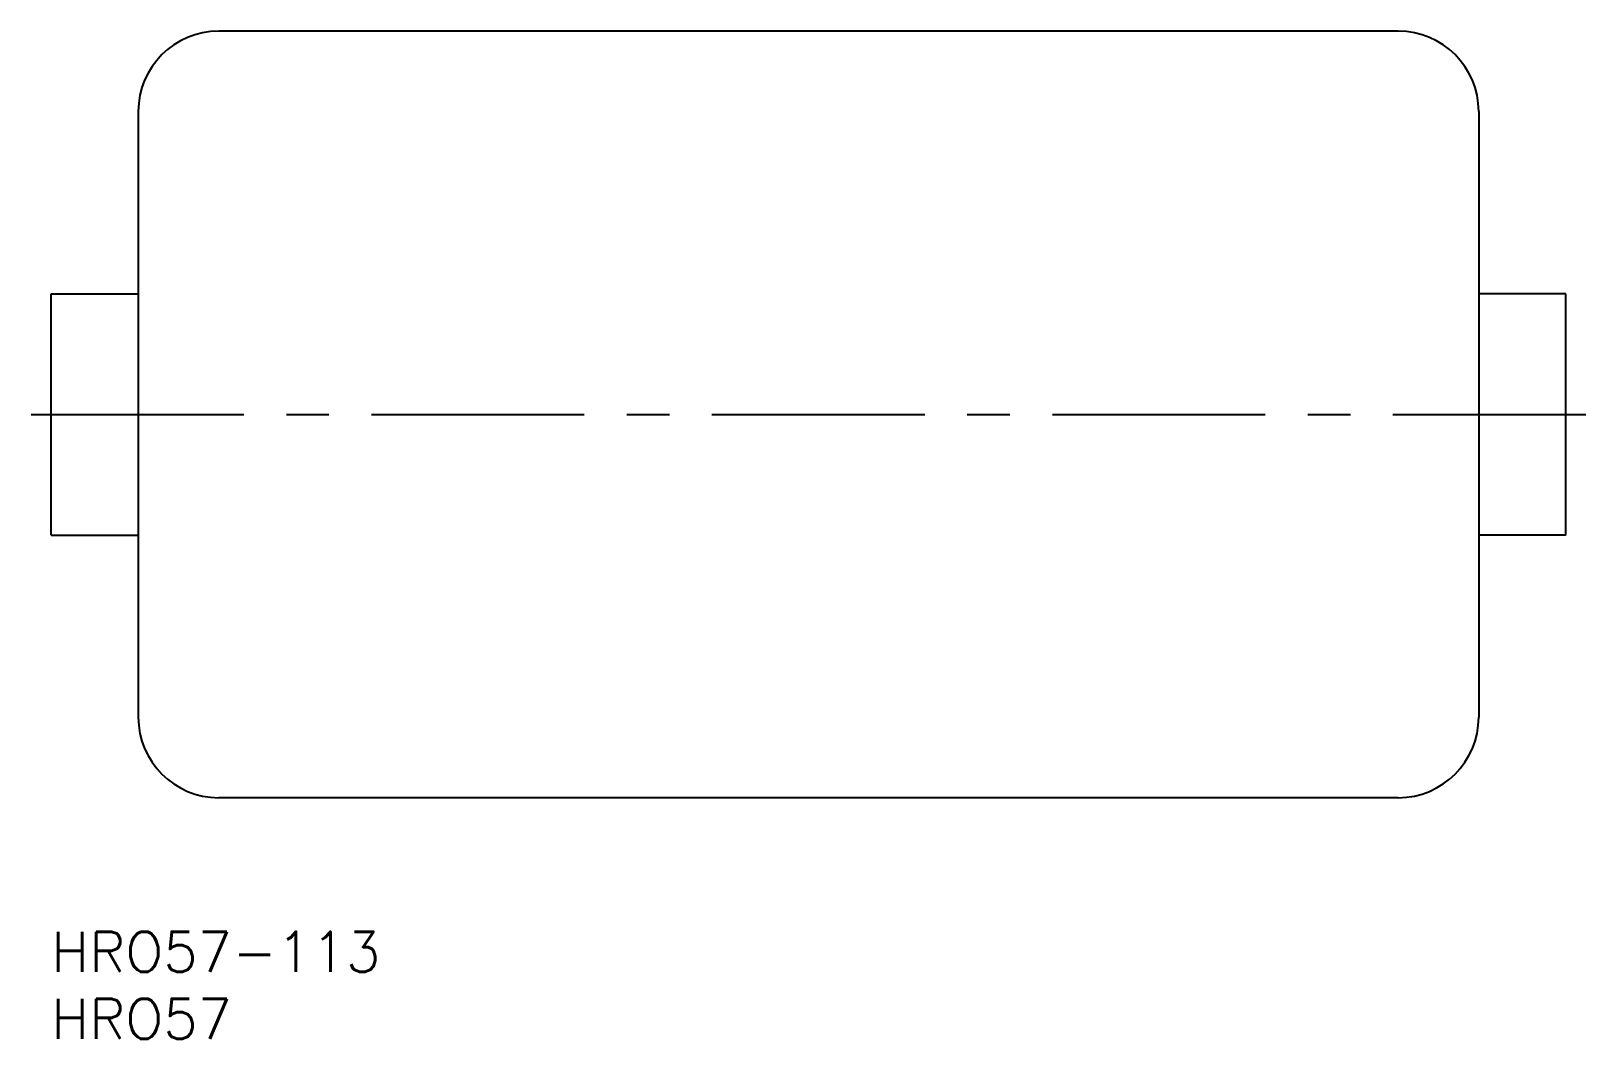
# Model space of a CAD drawing. Extents: x -2 to 114, y -8 to 67.
import ezdxf

# ---------------------------------------------------------------- set-up
doc = ezdxf.new("R2010")
doc.units = 0
doc.header["$LTSCALE"] = 0.5
doc.linetypes.add('CENTER', pattern=[50.8, 31.75, -6.35, 6.35, -6.35])
for name, color, linetype in [('MSM_CENTER', 1, 'CENTER'), ('MSM_CONTINUOUS', 7, 'CONTINUOUS'), ('MSM_PART_NUMBER', 7, 'CONTINUOUS')]:
    doc.layers.add(name, color=color, linetype=linetype)
doc.styles.get("Standard").update_dxf_attribs({"font": 'txt.shx', "height": 3, "bigfont": 'bigfont.shx'})

# ---------------------------------------------------------------- blocks, each defined once
blk = doc.blocks.new('*U2')
at = {"layer": 'MSM_PART_NUMBER'}
blk.add_text('HRO57-113', height=3, dxfattribs=at).set_placement((0, -3))
blk = doc.blocks.new('*U3')
at = {"layer": 'MSM_PART_NUMBER'}
blk.add_text('HRO57', height=3, dxfattribs=at).set_placement((0, -8))

msp = doc.modelspace()

# ---------------------------------------------------------------- linework, layer by layer
at = {"layer": 'MSM_CENTER'}
msp.add_line((-1.5, 38.6), (114.5, 38.6), dxfattribs=at)
at = {"layer": 'MSM_CONTINUOUS'}
for p, q in [((100.5, 67.2), (12.5, 67.2)), ((6.5, 61.2), (6.5, 16)), ((106.5, 61.2), (106.5, 16)), ((0, 29.6), (0, 47.6)), ((0, 47.6), (6.5, 47.6)), ((113, 47.6), (106.5, 47.6)), ((113, 29.6), (113, 47.6)), ((0, 29.6), (6.5, 29.6)), ((113, 29.6), (106.5, 29.6)), ((100.5, 10), (12.5, 10))]:
    msp.add_line(p, q, dxfattribs=at)
for centre, start, end in [((12.5, 61.2), 90, 180), ((100.5, 61.2), 360, 90), ((12.5, 16), 180, 270), ((100.5, 16), 270, 0)]:
    msp.add_arc(centre, 6, start, end, dxfattribs=at)

# ---------------------------------------------------------------- block references
for name in ['*U2', '*U3']:
    msp.add_blockref(name, (0, 0), dxfattribs=at)

doc.saveas('drawing.dxf')
